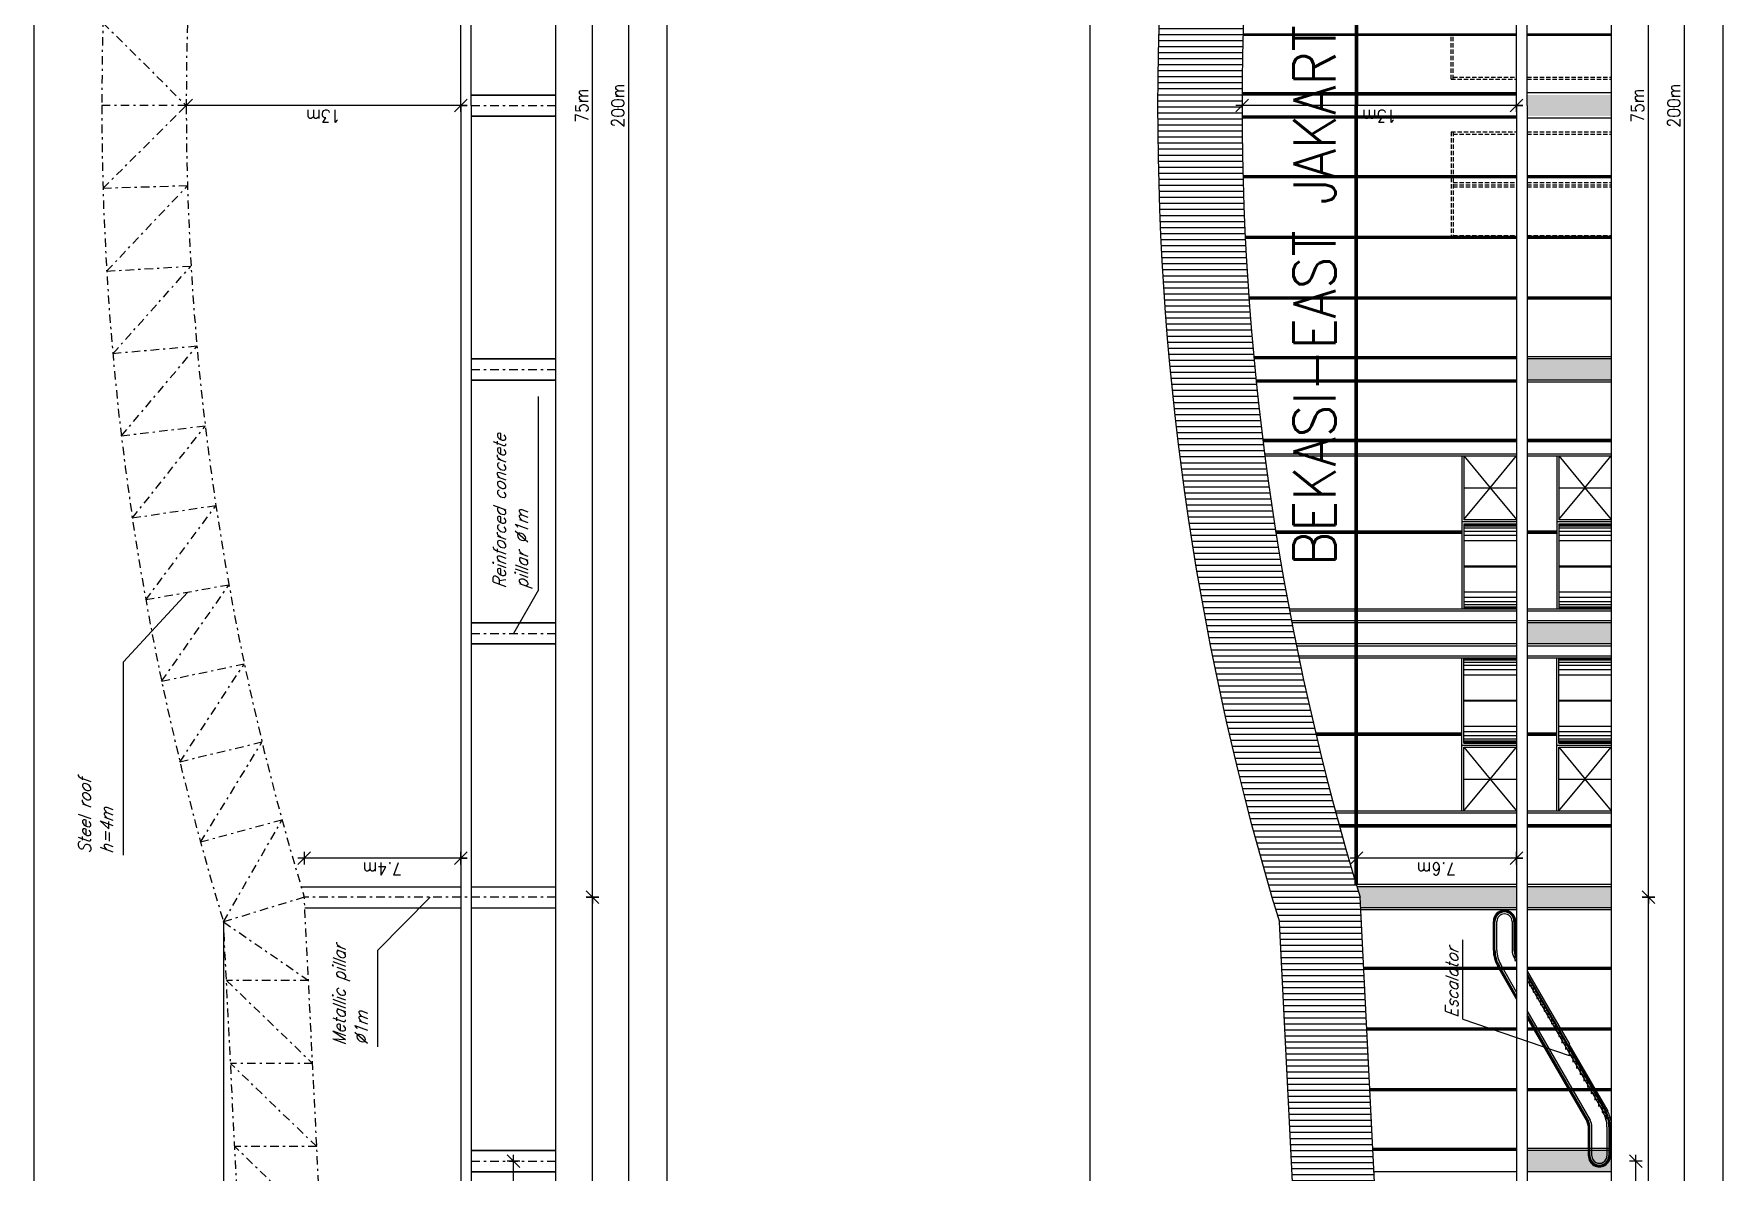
# Model space of a CAD drawing. Header units: millimetres. Extents: x -1 to 12300, y -1929 to 2470.
# Drawn here: x 8287.7 to 8367.7, y -1788.6 to -1734.7 of the extents above; entities that cross this region are included whole.
import ezdxf

# ---------------------------------------------------------------- set-up
doc = ezdxf.new("R2010")
doc.units = ezdxf.units.MM
doc.linetypes.add('DASHDOTBERNUZ', pattern=[0.8, 0.4, -0.2, 0, -0.2])
doc.linetypes.add('HIDDENBERNUZ', pattern=[0.3, 0.2, -0.1])
doc.layers.get('0').update_dxf_attribs({"color": 250})
for name, color, linetype in [('01C', 250, 'Continuous'), ('01cotes', 200, 'Continuous'), ('01E', 250, 'DASHDOTBERNUZ'), ('01TXT', 250, 'Continuous'), ('05C', 1, 'Continuous'), ('_alçat', 7, 'Continuous')]:
    doc.layers.add(name, color=color, linetype=linetype)
doc.layers.add('viewport', color=241, linetype='Continuous', plot=False)
doc.styles.add('_FERROS', font='romans.shx', dxfattribs={"width": 0.9})
doc.styles.add('_PEGATINES', font='romans.shx', dxfattribs={"width": 0.9, "oblique": 20})
doc.dimstyles.new('_100PS300', dxfattribs={"dimtxt": 0.6, "dimasz": 0.6, "dimexe": 0.18, "dimexo": 0.0625, "dimgap": 0.21, "dimtad": 1, "dimrnd": 0.05, "dimzin": 12, "dimdsep": 46, "dimtxsty": '_FERROS', "dimblk": 'OBLIQUE', "dimcen": 0.09, "dimdle": 0.3, "dimse1": 1, "dimse2": 1, "dimclrt": 7, "dimadec": 0, "dimazin": 0, "dimtfac": 1, "dimtix": 1, "dimtmove": 2, "dimatfit": 3, "dimldrblk": 'OBLIQUE', "dimfxl": 1, "dimtvp": 0.882353, "dimtolj": 1, "dimtzin": 0, "dimarcsym": 0})
pattern_1 = [(180, (6530.26305, -8974.47517), (-7e-17, -0.28575), [])]

# ---------------------------------------------------------------- blocks, each defined once
blk = doc.blocks.new('_Oblique')
for p, q in [((0, -0.5), (0, 0.5)), ((0, 0), (0.5, 0))]:
    blk.add_line(p, q)
at = {"layer": '01C', "color": 7, "linetype": 'ByBlock', "lineweight": -2}
blk.add_line((-0.5, -0.5), (0.5, 0.5), dxfattribs=at)
blk = doc.blocks.new('*D154')
at = {"layer": '01cotes', "color": 0, "lineweight": -2, "transparency": 16777216}
blk.add_line((8308.218, -1738.085), (8294.618, -1738.085), dxfattribs=at)
at = {"layer": 'DEFPOINTS', "color": 0, "transparency": 16777216}
for p in [(8294.918, -1738.085), (8294.918, -1738.085), (8307.918, -1738.085)]:
    blk.add_point(p, dxfattribs=at)
at = {"layer": '01cotes', "color": 0, "lineweight": -2, "transparency": 16777216, "xscale": 0.6, "yscale": 0.6, "zscale": 0.6, "rotation": 180}
blk.add_blockref('_Oblique', (8294.918, -1738.085), dxfattribs=at)
at = {"layer": '01cotes', "color": 0, "lineweight": -2, "transparency": 16777216, "xscale": 0.6, "yscale": 0.6, "zscale": 0.6}
blk.add_blockref('_Oblique', (8307.918, -1738.085), dxfattribs=at)
at = {"layer": '01cotes', "color": 7, "transparency": 16777216, "insert": (8301.418, -1738.595), "char_height": 0.6, "attachment_point": 5, "rotation": 180, "style": '_FERROS'}
blk.add_mtext('\\A1;13m', dxfattribs=at)
blk = doc.blocks.new('*D155')
at = {"layer": '01cotes', "color": 0, "lineweight": -2, "transparency": 16777216}
blk.add_line((8308.218, -1773.732), (8300.21, -1773.732), dxfattribs=at)
at = {"layer": 'DEFPOINTS', "color": 0, "transparency": 16777216}
for p in [(8300.51, -1773.732), (8300.51, -1773.732), (8307.918, -1773.732)]:
    blk.add_point(p, dxfattribs=at)
at = {"layer": '01cotes', "color": 0, "lineweight": -2, "transparency": 16777216, "xscale": 0.6, "yscale": 0.6, "zscale": 0.6, "rotation": 180}
blk.add_blockref('_Oblique', (8300.51, -1773.732), dxfattribs=at)
at = {"layer": '01cotes', "color": 0, "lineweight": -2, "transparency": 16777216, "xscale": 0.6, "yscale": 0.6, "zscale": 0.6}
blk.add_blockref('_Oblique', (8307.918, -1773.732), dxfattribs=at)
at = {"layer": '01cotes', "color": 7, "transparency": 16777216, "insert": (8304.214, -1774.242), "char_height": 0.6, "attachment_point": 5, "rotation": 180, "style": '_FERROS'}
blk.add_mtext('\\A1;7.4m', dxfattribs=at)
blk = doc.blocks.new('*D160')
at = {"layer": '01cotes', "color": 0, "lineweight": -2, "transparency": 16777216}
blk.add_line((8314.159, -1775.885), (8314.159, -1700.285), dxfattribs=at)
at = {"layer": 'DEFPOINTS', "color": 0, "transparency": 16777216}
for p in [(8314.159, -1700.585), (8314.159, -1700.585), (8314.159, -1775.585)]:
    blk.add_point(p, dxfattribs=at)
at = {"layer": '01cotes', "color": 0, "lineweight": -2, "transparency": 16777216, "xscale": 0.6, "yscale": 0.6, "zscale": 0.6}
for p, rotation in [((8314.159, -1700.585), 90), ((8314.159, -1775.585), 270)]:
    blk.add_blockref('_Oblique', p, dxfattribs=dict(at, rotation=rotation))
at = {"layer": '01cotes', "color": 7, "transparency": 16777216, "insert": (8313.649, -1738.085), "char_height": 0.6, "attachment_point": 5, "rotation": 90, "style": '_FERROS'}
blk.add_mtext('\\A1;75m', dxfattribs=at)
blk = doc.blocks.new('*D161')
at = {"layer": '01cotes', "color": 0, "lineweight": -2, "transparency": 16777216}
blk.add_line((8314.159, -1838.385), (8314.159, -1775.285), dxfattribs=at)
at = {"layer": 'DEFPOINTS', "color": 0, "transparency": 16777216}
for p in [(8314.159, -1775.585), (8314.159, -1775.585), (8314.159, -1838.085)]:
    blk.add_point(p, dxfattribs=at)
at = {"layer": '01cotes', "color": 0, "lineweight": -2, "transparency": 16777216, "xscale": 0.6, "yscale": 0.6, "zscale": 0.6}
for p, rotation in [((8314.159, -1775.585), 90), ((8314.159, -1838.085), 270)]:
    blk.add_blockref('_Oblique', p, dxfattribs=dict(at, rotation=rotation))
at = {"layer": '01cotes', "color": 7, "transparency": 16777216, "insert": (8313.649, -1806.835), "char_height": 0.6, "attachment_point": 5, "rotation": 90, "style": '_FERROS'}
blk.add_mtext('\\A1;62.5m', dxfattribs=at)
blk = doc.blocks.new('*D163')
at = {"layer": '01cotes', "color": 0, "lineweight": -2, "transparency": 16777216}
blk.add_line((8315.872, -1838.385), (8315.872, -1637.785), dxfattribs=at)
at = {"layer": 'DEFPOINTS', "color": 0, "transparency": 16777216}
for p in [(8315.872, -1638.085), (8315.872, -1638.085), (8315.872, -1838.085)]:
    blk.add_point(p, dxfattribs=at)
at = {"layer": '01cotes', "color": 0, "lineweight": -2, "transparency": 16777216, "xscale": 0.6, "yscale": 0.6, "zscale": 0.6}
for p, rotation in [((8315.872, -1638.085), 90), ((8315.872, -1838.085), 270)]:
    blk.add_blockref('_Oblique', p, dxfattribs=dict(at, rotation=rotation))
at = {"layer": '01cotes', "color": 7, "transparency": 16777216, "insert": (8315.362, -1738.085), "char_height": 0.6, "attachment_point": 5, "rotation": 90, "style": '_FERROS'}
blk.add_mtext('\\A1;200m', dxfattribs=at)
blk = doc.blocks.new('*D164')
at = {"layer": '01cotes', "color": 0, "lineweight": -2, "transparency": 16777216}
blk.add_arc((8296.684, -1776.752), 63.713, 270, 272.86241, dxfattribs=at)
at = {"layer": 'DEFPOINTS', "color": 0, "transparency": 16777216}
for p in [(8296.684, -1776.752), (8296.684, -1776.752), (8297.745, -1840.456), (8299.876, -1840.585), (8296.684, -1843.937)]:
    blk.add_point(p, dxfattribs=at)
at = {"layer": '01cotes', "color": 0, "lineweight": -2, "transparency": 16777216, "xscale": 0.6, "yscale": 0.6, "zscale": 0.6}
for p, rotation in [((8296.684, -1840.465), 179.9999999999996), ((8299.866, -1840.385), 2.862405226111477)]:
    blk.add_blockref('_Oblique', p, dxfattribs=dict(at, rotation=rotation))
at = {"layer": '01cotes', "color": 7, "transparency": 16777216, "insert": (8298.263, -1839.935), "char_height": 0.6, "attachment_point": 5, "rotation": 1.4312, "style": '_FERROS'}
blk.add_mtext('\\A1;5º', dxfattribs=at)
blk = doc.blocks.new('*D165')
at = {"layer": '01cotes', "color": 0, "lineweight": -2, "transparency": 16777216}
blk.add_line((8310.418, -1800.885), (8310.418, -1787.785), dxfattribs=at)
at = {"layer": 'DEFPOINTS', "color": 0, "transparency": 16777216}
for p in [(8310.418, -1788.085), (8310.418, -1788.085), (8310.418, -1800.585)]:
    blk.add_point(p, dxfattribs=at)
at = {"layer": '01cotes', "color": 0, "lineweight": -2, "transparency": 16777216, "xscale": 0.6, "yscale": 0.6, "zscale": 0.6}
for p, rotation in [((8310.418, -1788.085), 90), ((8310.418, -1800.585), 270)]:
    blk.add_blockref('_Oblique', p, dxfattribs=dict(at, rotation=rotation))
at = {"layer": '01cotes', "color": 7, "transparency": 16777216, "insert": (8309.908, -1794.335), "char_height": 0.6, "attachment_point": 5, "rotation": 90, "style": '_FERROS'}
blk.add_mtext('\\A1;12.5m', dxfattribs=at)
blk = doc.blocks.new('*D181')
at = {"layer": '01cotes', "color": 0, "lineweight": -2, "transparency": 16777216}
blk.add_line((8358.218, -1738.085), (8344.618, -1738.085), dxfattribs=at)
at = {"layer": 'DEFPOINTS', "color": 0, "transparency": 16777216}
for p in [(8344.918, -1738.085), (8344.918, -1738.085), (8357.918, -1738.085)]:
    blk.add_point(p, dxfattribs=at)
at = {"layer": '01cotes', "color": 0, "lineweight": -2, "transparency": 16777216, "xscale": 0.6, "yscale": 0.6, "zscale": 0.6, "rotation": 180}
blk.add_blockref('_Oblique', (8344.918, -1738.085), dxfattribs=at)
at = {"layer": '01cotes', "color": 0, "lineweight": -2, "transparency": 16777216, "xscale": 0.6, "yscale": 0.6, "zscale": 0.6}
blk.add_blockref('_Oblique', (8357.918, -1738.085), dxfattribs=at)
at = {"layer": '01cotes', "color": 7, "transparency": 16777216, "insert": (8351.418, -1738.595), "char_height": 0.6, "attachment_point": 5, "rotation": 180, "style": '_FERROS'}
blk.add_mtext('\\A1;13m', dxfattribs=at)
blk = doc.blocks.new('*D182')
at = {"layer": '01cotes', "color": 0, "lineweight": -2, "transparency": 16777216}
blk.add_line((8358.218, -1773.732), (8350.029, -1773.732), dxfattribs=at)
at = {"layer": 'DEFPOINTS', "color": 0, "transparency": 16777216}
for p in [(8350.329, -1773.732), (8350.329, -1773.732), (8357.918, -1773.732)]:
    blk.add_point(p, dxfattribs=at)
at = {"layer": '01cotes', "color": 0, "lineweight": -2, "transparency": 16777216, "xscale": 0.6, "yscale": 0.6, "zscale": 0.6, "rotation": 180}
blk.add_blockref('_Oblique', (8350.329, -1773.732), dxfattribs=at)
at = {"layer": '01cotes', "color": 0, "lineweight": -2, "transparency": 16777216, "xscale": 0.6, "yscale": 0.6, "zscale": 0.6}
blk.add_blockref('_Oblique', (8357.918, -1773.732), dxfattribs=at)
at = {"layer": '01cotes', "color": 7, "transparency": 16777216, "insert": (8354.123, -1774.242), "char_height": 0.6, "attachment_point": 5, "rotation": 180, "style": '_FERROS'}
blk.add_mtext('\\A1;7.6m', dxfattribs=at)
blk = doc.blocks.new('*D183')
at = {"layer": '01cotes', "color": 0, "lineweight": -2, "transparency": 16777216}
blk.add_line((8364.159, -1775.885), (8364.159, -1700.285), dxfattribs=at)
at = {"layer": 'DEFPOINTS', "color": 0, "transparency": 16777216}
for p in [(8364.159, -1700.585), (8364.159, -1700.585), (8364.159, -1775.585)]:
    blk.add_point(p, dxfattribs=at)
at = {"layer": '01cotes', "color": 0, "lineweight": -2, "transparency": 16777216, "xscale": 0.6, "yscale": 0.6, "zscale": 0.6}
for p, rotation in [((8364.159, -1700.585), 90), ((8364.159, -1775.585), 270)]:
    blk.add_blockref('_Oblique', p, dxfattribs=dict(at, rotation=rotation))
at = {"layer": '01cotes', "color": 7, "transparency": 16777216, "insert": (8363.649, -1738.085), "char_height": 0.6, "attachment_point": 5, "rotation": 90, "style": '_FERROS'}
blk.add_mtext('\\A1;75m', dxfattribs=at)
blk = doc.blocks.new('*D184')
at = {"layer": '01cotes', "color": 0, "lineweight": -2, "transparency": 16777216}
blk.add_line((8364.159, -1838.385), (8364.159, -1775.285), dxfattribs=at)
at = {"layer": 'DEFPOINTS', "color": 0, "transparency": 16777216}
for p in [(8364.159, -1775.585), (8364.159, -1775.585), (8364.159, -1838.085)]:
    blk.add_point(p, dxfattribs=at)
at = {"layer": '01cotes', "color": 0, "lineweight": -2, "transparency": 16777216, "xscale": 0.6, "yscale": 0.6, "zscale": 0.6}
for p, rotation in [((8364.159, -1775.585), 90), ((8364.159, -1838.085), 270)]:
    blk.add_blockref('_Oblique', p, dxfattribs=dict(at, rotation=rotation))
at = {"layer": '01cotes', "color": 7, "transparency": 16777216, "insert": (8363.649, -1806.835), "char_height": 0.6, "attachment_point": 5, "rotation": 90, "style": '_FERROS'}
blk.add_mtext('\\A1;62.5m', dxfattribs=at)
blk = doc.blocks.new('*D186')
at = {"layer": '01cotes', "color": 0, "lineweight": -2, "transparency": 16777216}
blk.add_line((8365.872, -1838.385), (8365.872, -1637.785), dxfattribs=at)
at = {"layer": 'DEFPOINTS', "color": 0, "transparency": 16777216}
for p in [(8365.872, -1638.085), (8365.872, -1638.085), (8365.872, -1838.085)]:
    blk.add_point(p, dxfattribs=at)
at = {"layer": '01cotes', "color": 0, "lineweight": -2, "transparency": 16777216, "xscale": 0.6, "yscale": 0.6, "zscale": 0.6}
for p, rotation in [((8365.872, -1638.085), 90), ((8365.872, -1838.085), 270)]:
    blk.add_blockref('_Oblique', p, dxfattribs=dict(at, rotation=rotation))
at = {"layer": '01cotes', "color": 7, "transparency": 16777216, "insert": (8365.362, -1738.085), "char_height": 0.6, "attachment_point": 5, "rotation": 90, "style": '_FERROS'}
blk.add_mtext('\\A1;200m', dxfattribs=at)
blk = doc.blocks.new('*D187')
at = {"layer": '01cotes', "color": 0, "lineweight": -2, "transparency": 16777216}
blk.add_line((8363.565, -1800.885), (8363.565, -1787.785), dxfattribs=at)
at = {"layer": 'DEFPOINTS', "color": 0, "transparency": 16777216}
for p in [(8363.565, -1788.085), (8363.565, -1788.085), (8363.565, -1800.585)]:
    blk.add_point(p, dxfattribs=at)
at = {"layer": '01cotes', "color": 0, "lineweight": -2, "transparency": 16777216, "xscale": 0.6, "yscale": 0.6, "zscale": 0.6}
for p, rotation in [((8363.565, -1788.085), 90), ((8363.565, -1800.585), 270)]:
    blk.add_blockref('_Oblique', p, dxfattribs=dict(at, rotation=rotation))
at = {"layer": '01cotes', "color": 7, "transparency": 16777216, "insert": (8363.055, -1794.335), "char_height": 0.6, "attachment_point": 5, "rotation": 90, "style": '_FERROS'}
blk.add_mtext('\\A1;12.5m', dxfattribs=at)

msp = doc.modelspace()

# ---------------------------------------------------------------- hatches: boundary and pattern name
at = {"layer": '_alçat'}
h = msp.add_hatch(dxfattribs=at)
h.set_pattern_fill('ANSI31', color=256, scale=0.09, angle=135)
h.set_pattern_definition(pattern_1)
h.paths.add_polyline_path([(8344.918, -1738.085), (8340.918, -1738.085, -0.074155), (8346.684, -1699.418), (8349.876, -1635.585), (8353.66, -1637.585), (8350.51, -1700.585, 0.074155)])
h = msp.add_hatch(color=256, dxfattribs=at)
h.dxf.hatch_style = 1
h.paths.add_polyline_path([(8362.418, -1738.085), (8358.418, -1738.085), (8358.418, -1737.585), (8362.418, -1737.585)])
h = msp.add_hatch(dxfattribs=at)
h.set_pattern_fill('ANSI31', color=256, scale=0.09, angle=135)
h.set_pattern_definition(pattern_1)
h.paths.add_polyline_path([(8353.66, -1838.585), (8350.51, -1775.585, -0.074155), (8344.918, -1738.085), (8340.918, -1738.085, 0.074155), (8346.684, -1776.752), (8349.876, -1840.585)])
h = msp.add_hatch(color=256, dxfattribs=at)
h.dxf.hatch_style = 1
h.paths.add_polyline_path([(8362.418, -1738.085), (8358.418, -1738.085), (8358.418, -1738.585), (8362.418, -1738.585)])
h = msp.add_hatch(color=256, dxfattribs=at)
h.dxf.hatch_style = 1
h.paths.add_polyline_path([(8358.418, -1750.085), (8358.418, -1751.085), (8362.418, -1751.085), (8362.418, -1750.085)])
h = msp.add_hatch(color=256, dxfattribs=at)
h.dxf.hatch_style = 1
h.paths.add_polyline_path([(8358.418, -1762.585), (8358.418, -1763.585), (8362.418, -1763.585), (8362.418, -1762.585)])
h = msp.add_hatch(color=256, dxfattribs=at)
h.dxf.hatch_style = 1
h.paths.add_polyline_path([(8357.918, -1776.085), (8357.918, -1775.085), (8350.359, -1775.085, 0.001016), (8350.51, -1775.585), (8350.535, -1776.085)])
h = msp.add_hatch(color=256, dxfattribs=at)
h.dxf.hatch_style = 1
h.paths.add_polyline_path([(8358.418, -1775.085), (8358.418, -1776.085), (8362.418, -1776.085), (8362.418, -1775.085)])
h = msp.add_hatch(color=256, dxfattribs=at)
h.dxf.hatch_style = 1
h.paths.add_polyline_path([(8358.418, -1787.585), (8358.418, -1788.585), (8362.418, -1788.585), (8362.418, -1787.585)])

# ---------------------------------------------------------------- linework, layer by layer
at = {"layer": '01C'}
for p, q in [((8308.418, -1737.585), (8312.418, -1737.585)), ((8308.418, -1738.585), (8312.418, -1738.585)), ((8308.418, -1750.085), (8312.418, -1750.085)), ((8308.418, -1751.085), (8312.418, -1751.085)), ((8308.418, -1762.585), (8312.418, -1762.585)), ((8308.418, -1763.585), (8312.418, -1763.585)), ((8300.359, -1775.085), (8307.918, -1775.085)), ((8308.418, -1775.085), (8312.418, -1775.085)), ((8300.535, -1776.085), (8307.918, -1776.085)), ((8308.418, -1776.085), (8312.418, -1776.085)), ((8308.418, -1787.585), (8312.418, -1787.585)), ((8308.418, -1788.585), (8312.418, -1788.585))]:
    msp.add_line(p, q, dxfattribs=at)
at = {"layer": '01cotes'}
msp.add_line((8296.684, -1776.752), (8296.684, -1843.937), dxfattribs=at)
at = {"layer": '01E'}
for p, q in [((8290.976, -1734.162), (8294.918, -1738.085)), ((8294.918, -1738.085), (8290.918, -1738.085)), ((8290.976, -1742.008), (8294.918, -1738.085)), ((8308.418, -1738.085), (8312.418, -1738.085)), ((8294.974, -1741.89), (8290.976, -1742.008)), ((8291.15, -1745.928), (8294.974, -1741.89)), ((8291.15, -1745.928), (8295.143, -1745.691)), ((8291.44, -1749.841), (8295.143, -1745.691)), ((8295.424, -1749.486), (8291.44, -1749.841)), ((8291.846, -1753.743), (8295.424, -1749.486)), ((8308.418, -1750.585), (8312.418, -1750.585)), ((8295.818, -1753.271), (8291.846, -1753.743)), ((8292.367, -1757.632), (8295.818, -1753.271)), ((8296.323, -1757.042), (8292.367, -1757.632)), ((8293.003, -1761.504), (8296.323, -1757.042)), ((8296.94, -1760.797), (8293.003, -1761.504)), ((8293.754, -1765.355), (8296.94, -1760.797)), ((8308.418, -1763.085), (8312.418, -1763.085)), ((8293.754, -1765.355), (8297.668, -1764.532)), ((8294.618, -1769.183), (8297.668, -1764.532)), ((8298.506, -1768.244), (8294.618, -1769.183)), ((8295.595, -1772.983), (8298.506, -1768.244)), ((8299.454, -1771.929), (8295.595, -1772.983)), ((8296.684, -1776.752), (8299.454, -1771.929)), ((8300.51, -1775.585), (8296.684, -1776.752)), ((8303.66, -1838.585), (8300.51, -1775.585)), ((8312.418, -1775.585), (8300.51, -1775.585)), ((8299.876, -1840.585), (8296.684, -1776.752)), ((8296.684, -1776.752), (8300.707, -1779.522)), ((8300.707, -1779.522), (8296.823, -1779.522)), ((8296.823, -1779.522), (8300.904, -1783.46)), ((8300.904, -1783.46), (8297.019, -1783.46)), ((8301.101, -1787.397), (8297.019, -1783.46)), ((8301.101, -1787.397), (8297.216, -1787.397)), ((8301.298, -1791.335), (8297.216, -1787.397)), ((8308.418, -1788.085), (8312.418, -1788.085))]:
    msp.add_line(p, q, dxfattribs=at)
for radius, start, end in [(132.525, 163.03593, 180), (128.525, 163.03593, 180), (132.525, 180, 196.96407), (128.525, 180, 196.96407)]:
    msp.add_arc((8423.443, -1738.085), radius, start, end, dxfattribs=at)
at = {"layer": '01TXT'}
for p, q in [((8311.594, -1761.026), (8311.594, -1751.866)), ((8291.946, -1764.438), (8294.972, -1761.151)), ((8311.594, -1761.026), (8310.418, -1763.085)), ((8291.946, -1773.598), (8291.946, -1764.438)), ((8304, -1778.089), (8306.464, -1775.585)), ((8355.365, -1781.358), (8355.365, -1777.6)), ((8304, -1782.669), (8304, -1778.089)), ((8355.365, -1781.358), (8360.412, -1783.075))]:
    msp.add_line(p, q, dxfattribs=at)
at = {"layer": '05C'}
for p, q in [((8312.418, -1850.864), (8312.418, -1625.306)), ((8362.418, -1850.864), (8362.418, -1625.306)), ((8307.918, -1738.085), (8307.918, -1637.585)), ((8308.418, -1738.085), (8308.418, -1637.585)), ((8307.918, -1738.085), (8307.918, -1838.585)), ((8308.418, -1738.085), (8308.418, -1838.585))]:
    msp.add_line(p, q, dxfattribs=at)
at = {"layer": '_alçat'}
for p, q in [((8357.918, -1738.085), (8357.918, -1637.585)), ((8358.418, -1738.085), (8358.418, -1637.585)), ((8350.279, -1701.185), (8350.279, -1738.085)), ((8350.329, -1701.185), (8350.329, -1738.085)), ((8350.379, -1701.185), (8350.379, -1738.085)), ((8357.918, -1734.76), (8344.961, -1734.76)), ((8357.918, -1734.71), (8344.962, -1734.71)), ((8362.418, -1734.71), (8358.418, -1734.71)), ((8362.418, -1734.76), (8358.418, -1734.76)), ((8312.418, -1737.585), (8308.418, -1737.585)), ((8357.918, -1737.485), (8344.919, -1737.485)), ((8357.918, -1737.535), (8344.919, -1737.535)), ((8357.918, -1737.585), (8344.919, -1737.585)), ((8362.418, -1737.485), (8358.418, -1737.485)), ((8350.279, -1774.985), (8350.279, -1738.085)), ((8350.329, -1774.985), (8350.329, -1738.085)), ((8350.379, -1774.985), (8350.379, -1738.085)), ((8357.918, -1738.085), (8357.918, -1838.585)), ((8358.418, -1738.085), (8358.418, -1838.585)), ((8312.418, -1738.585), (8308.418, -1738.585)), ((8357.918, -1738.585), (8344.919, -1738.585)), ((8357.918, -1738.635), (8344.919, -1738.635)), ((8357.918, -1738.685), (8344.919, -1738.685)), ((8362.418, -1738.685), (8358.418, -1738.685)), ((8357.918, -1741.41), (8344.961, -1741.41)), ((8357.918, -1741.46), (8344.962, -1741.46)), ((8357.918, -1741.51), (8344.963, -1741.51)), ((8362.418, -1741.41), (8358.418, -1741.41)), ((8362.418, -1741.46), (8358.418, -1741.46)), ((8362.418, -1741.51), (8358.418, -1741.51)), ((8357.918, -1744.285), (8345.067, -1744.285)), ((8357.918, -1744.335), (8345.07, -1744.335)), ((8357.918, -1744.385), (8345.072, -1744.385)), ((8362.418, -1744.285), (8358.418, -1744.285)), ((8358.418, -1744.335), (8362.418, -1744.335)), ((8362.418, -1744.385), (8358.418, -1744.385)), ((8357.918, -1747.16), (8345.238, -1747.16)), ((8362.418, -1747.16), (8358.418, -1747.16)), ((8357.918, -1747.21), (8345.242, -1747.21)), ((8357.918, -1747.26), (8345.246, -1747.26)), ((8362.418, -1747.21), (8358.418, -1747.21)), ((8362.418, -1747.26), (8358.418, -1747.26)), ((8312.418, -1750.085), (8308.418, -1750.085)), ((8357.918, -1749.985), (8345.47, -1749.985)), ((8357.918, -1750.035), (8345.474, -1750.035)), ((8357.918, -1750.085), (8345.479, -1750.085)), ((8362.418, -1749.985), (8358.418, -1749.985)), ((8362.418, -1749.985), (8358.418, -1749.985)), ((8362.418, -1750.085), (8358.418, -1750.085)), ((8312.418, -1751.085), (8308.418, -1751.085)), ((8357.918, -1751.085), (8345.577, -1751.085)), ((8357.918, -1751.135), (8345.582, -1751.135)), ((8357.918, -1751.185), (8345.587, -1751.185)), ((8362.418, -1751.085), (8358.418, -1751.085)), ((8362.418, -1751.185), (8358.418, -1751.185)), ((8357.918, -1753.91), (8345.896, -1753.91)), ((8357.918, -1753.96), (8345.902, -1753.96)), ((8357.918, -1754.01), (8345.908, -1754.01)), ((8362.418, -1753.91), (8358.418, -1753.91)), ((8362.418, -1753.96), (8358.418, -1753.96)), ((8362.418, -1754.01), (8358.418, -1754.01)), ((8345.98, -1754.579), (8357.918, -1754.579)), ((8345.993, -1754.679), (8357.918, -1754.679)), ((8355.318, -1754.679), (8355.318, -1761.924)), ((8355.418, -1754.679), (8355.418, -1757.691)), ((8355.418, -1754.679), (8356.668, -1756.185)), ((8356.668, -1756.185), (8357.918, -1754.679)), ((8358.418, -1754.579), (8362.418, -1754.579)), ((8358.418, -1754.679), (8362.418, -1754.679)), ((8359.818, -1754.679), (8359.818, -1761.924)), ((8359.918, -1754.679), (8359.918, -1757.691)), ((8359.918, -1754.679), (8361.168, -1756.185)), ((8361.143, -1756.185), (8362.393, -1754.679)), ((8355.418, -1756.185), (8357.918, -1756.185)), ((8355.418, -1757.691), (8356.668, -1756.185)), ((8356.668, -1756.185), (8357.918, -1757.691)), ((8359.918, -1756.185), (8362.418, -1756.185)), ((8359.918, -1757.691), (8361.168, -1756.185)), ((8361.143, -1756.185), (8362.393, -1757.691)), ((8355.318, -1758.251), (8346.51, -1758.251)), ((8355.318, -1758.301), (8346.518, -1758.301)), ((8355.318, -1758.351), (8346.526, -1758.351)), ((8355.318, -1757.791), (8357.918, -1757.791)), ((8355.418, -1757.691), (8357.918, -1757.691)), ((8355.418, -1757.891), (8355.418, -1761.924)), ((8355.418, -1757.891), (8357.918, -1757.891)), ((8355.418, -1757.941), (8357.918, -1757.941)), ((8355.418, -1757.991), (8357.918, -1757.991)), ((8355.418, -1758.091), (8357.918, -1758.091)), ((8355.418, -1758.241), (8357.918, -1758.241)), ((8359.818, -1758.251), (8358.418, -1758.251)), ((8359.818, -1758.301), (8358.418, -1758.301)), ((8359.818, -1758.351), (8358.418, -1758.351)), ((8359.818, -1757.791), (8362.418, -1757.791)), ((8359.918, -1757.691), (8362.418, -1757.691)), ((8359.918, -1757.891), (8359.918, -1761.924)), ((8359.918, -1757.891), (8362.418, -1757.891)), ((8359.918, -1757.941), (8362.418, -1757.941)), ((8359.918, -1757.991), (8362.418, -1757.991)), ((8359.918, -1758.091), (8362.418, -1758.091)), ((8359.918, -1758.241), (8362.418, -1758.241)), ((8355.418, -1758.441), (8357.918, -1758.441)), ((8355.418, -1758.691), (8357.918, -1758.691)), ((8359.918, -1758.441), (8362.418, -1758.441)), ((8359.918, -1758.691), (8362.418, -1758.691)), ((8355.418, -1759.887), (8357.918, -1759.887)), ((8355.418, -1759.927), (8357.918, -1759.927)), ((8359.918, -1759.887), (8362.418, -1759.887)), ((8359.918, -1759.927), (8362.418, -1759.927)), ((8355.418, -1761.124), (8357.918, -1761.124)), ((8355.418, -1761.374), (8357.918, -1761.374)), ((8355.418, -1761.574), (8357.918, -1761.574)), ((8359.918, -1761.124), (8362.418, -1761.124)), ((8359.918, -1761.374), (8362.418, -1761.374)), ((8359.918, -1761.574), (8362.418, -1761.574)), ((8347.148, -1761.924), (8357.918, -1761.924)), ((8347.167, -1762.024), (8357.918, -1762.024)), ((8355.418, -1761.724), (8357.918, -1761.724)), ((8355.418, -1761.824), (8357.918, -1761.824)), ((8355.418, -1761.874), (8357.918, -1761.874)), ((8355.418, -1761.924), (8357.918, -1761.924)), ((8358.418, -1761.924), (8362.418, -1761.924)), ((8358.418, -1762.024), (8362.418, -1762.024)), ((8359.918, -1761.724), (8362.418, -1761.724)), ((8359.918, -1761.824), (8362.418, -1761.824)), ((8359.918, -1761.874), (8362.418, -1761.874)), ((8359.918, -1761.924), (8362.418, -1761.924)), ((8312.418, -1762.585), (8308.418, -1762.585)), ((8357.918, -1762.485), (8347.255, -1762.485)), ((8357.918, -1762.585), (8347.274, -1762.585)), ((8362.418, -1762.485), (8358.418, -1762.485)), ((8362.418, -1762.585), (8358.418, -1762.585)), ((8312.418, -1763.585), (8308.418, -1763.585)), ((8357.918, -1763.585), (8347.473, -1763.585)), ((8357.918, -1763.685), (8347.493, -1763.685)), ((8362.418, -1763.585), (8358.418, -1763.585)), ((8362.418, -1763.685), (8358.418, -1763.685)), ((8347.588, -1764.146), (8357.918, -1764.146)), ((8347.608, -1764.246), (8357.918, -1764.246)), ((8355.318, -1771.491), (8355.318, -1764.246)), ((8355.418, -1768.279), (8355.418, -1764.246)), ((8355.418, -1764.246), (8357.918, -1764.246)), ((8355.418, -1764.296), (8357.918, -1764.296)), ((8355.418, -1764.346), (8357.918, -1764.346)), ((8355.418, -1764.446), (8357.918, -1764.446)), ((8355.418, -1764.596), (8357.918, -1764.596)), ((8355.418, -1764.796), (8357.918, -1764.796)), ((8358.418, -1764.146), (8362.418, -1764.146)), ((8358.418, -1764.246), (8362.418, -1764.246)), ((8359.818, -1771.491), (8359.818, -1764.246)), ((8359.918, -1768.279), (8359.918, -1764.246)), ((8359.918, -1764.246), (8362.418, -1764.246)), ((8359.918, -1764.296), (8362.418, -1764.296)), ((8359.918, -1764.346), (8362.418, -1764.346)), ((8359.918, -1764.446), (8362.418, -1764.446)), ((8359.918, -1764.596), (8362.418, -1764.596)), ((8359.918, -1764.796), (8362.418, -1764.796)), ((8355.418, -1765.046), (8357.918, -1765.046)), ((8359.918, -1765.046), (8362.418, -1765.046)), ((8355.418, -1766.243), (8357.918, -1766.243)), ((8355.418, -1766.283), (8357.918, -1766.283)), ((8359.918, -1766.243), (8362.418, -1766.243)), ((8359.918, -1766.283), (8362.418, -1766.283)), ((8355.318, -1767.818), (8348.404, -1767.818)), ((8355.318, -1767.868), (8348.416, -1767.868)), ((8355.318, -1767.918), (8348.428, -1767.918)), ((8355.418, -1767.479), (8357.918, -1767.479)), ((8355.418, -1767.729), (8357.918, -1767.729)), ((8355.418, -1767.929), (8357.918, -1767.929)), ((8359.818, -1767.818), (8358.418, -1767.818)), ((8359.818, -1767.868), (8358.418, -1767.868)), ((8359.818, -1767.918), (8358.418, -1767.918)), ((8359.918, -1767.479), (8362.418, -1767.479)), ((8359.918, -1767.729), (8362.418, -1767.729)), ((8359.918, -1767.929), (8362.418, -1767.929)), ((8355.318, -1768.379), (8357.918, -1768.379)), ((8355.418, -1768.079), (8357.918, -1768.079)), ((8355.418, -1768.179), (8357.918, -1768.179)), ((8355.418, -1768.229), (8357.918, -1768.229)), ((8355.418, -1768.279), (8357.918, -1768.279)), ((8355.418, -1771.491), (8355.418, -1768.479)), ((8355.418, -1768.479), (8357.918, -1768.479)), ((8355.418, -1768.479), (8356.668, -1769.985)), ((8356.668, -1769.985), (8357.918, -1768.479)), ((8359.818, -1768.379), (8362.418, -1768.379)), ((8359.918, -1768.079), (8362.418, -1768.079)), ((8359.918, -1768.179), (8362.418, -1768.179)), ((8359.918, -1768.229), (8362.418, -1768.229)), ((8359.918, -1768.279), (8362.418, -1768.279)), ((8359.918, -1771.491), (8359.918, -1768.479)), ((8359.918, -1768.479), (8362.418, -1768.479)), ((8359.918, -1768.479), (8361.168, -1769.985)), ((8361.143, -1769.985), (8362.393, -1768.479)), ((8355.418, -1769.985), (8357.918, -1769.985)), ((8355.418, -1771.491), (8356.668, -1769.985)), ((8356.668, -1769.985), (8357.918, -1771.491)), ((8359.918, -1769.985), (8362.418, -1769.985)), ((8359.918, -1771.491), (8361.168, -1769.985)), ((8361.143, -1769.985), (8362.393, -1771.491)), ((8349.335, -1771.491), (8357.918, -1771.491)), ((8349.362, -1771.591), (8357.918, -1771.591)), ((8358.418, -1771.491), (8362.418, -1771.491)), ((8358.418, -1771.591), (8362.418, -1771.591)), ((8357.918, -1772.16), (8349.517, -1772.16)), ((8357.918, -1772.21), (8349.531, -1772.21)), ((8357.918, -1772.26), (8349.545, -1772.26)), ((8362.418, -1772.16), (8358.418, -1772.16)), ((8362.418, -1772.21), (8358.418, -1772.21)), ((8362.418, -1772.26), (8358.418, -1772.26)), ((8357.918, -1774.985), (8350.329, -1774.985)), ((8357.918, -1775.085), (8350.359, -1775.085)), ((8362.418, -1774.985), (8358.418, -1774.985)), ((8362.418, -1775.085), (8358.418, -1775.085)), ((8353.66, -1838.585), (8350.51, -1775.585)), ((8349.876, -1840.585), (8346.684, -1776.752)), ((8357.918, -1776.085), (8350.535, -1776.085)), ((8357.918, -1776.185), (8350.54, -1776.185)), ((8357.918, -1776.085), (8353.035, -1776.085)), ((8356.818, -1778.099), (8356.818, -1776.733)), ((8356.843, -1778.099), (8356.843, -1776.733)), ((8356.893, -1778.099), (8356.893, -1776.733)), ((8356.985, -1778.099), (8356.985, -1776.733)), ((8357.7, -1776.733), (8357.7, -1778.099)), ((8357.793, -1776.733), (8357.793, -1778.099)), ((8357.843, -1776.733), (8357.843, -1778.099)), ((8362.418, -1776.085), (8358.418, -1776.085)), ((8362.418, -1776.185), (8358.418, -1776.185)), ((8357.918, -1777.233), (8357.918, -1778.099)), ((8357.866, -1778.374), (8357.918, -1778.463)), ((8357.91, -1778.349), (8357.918, -1778.363)), ((8357.918, -1778.91), (8350.676, -1778.91)), ((8357.918, -1778.96), (8350.679, -1778.96)), ((8357.918, -1779.01), (8350.681, -1779.01)), ((8357.918, -1780.413), (8357.022, -1778.862)), ((8357.918, -1780.363), (8357.044, -1778.849)), ((8357.918, -1780.263), (8357.087, -1778.824)), ((8357.918, -1780.078), (8357.167, -1778.778)), ((8357.786, -1778.421), (8357.918, -1778.649)), ((8362.418, -1778.91), (8358.418, -1778.91)), ((8362.418, -1778.96), (8358.418, -1778.96)), ((8362.418, -1779.01), (8358.418, -1779.01)), ((8358.418, -1779.079), (8359.418, -1780.811)), ((8358.418, -1779.229), (8362.189, -1785.761)), ((8358.418, -1779.329), (8362.145, -1785.785)), ((8358.418, -1779.515), (8362.064, -1785.83)), ((8361.419, -1786.143), (8358.418, -1780.944)), ((8361.339, -1786.189), (8358.418, -1781.129)), ((8361.296, -1786.214), (8358.418, -1781.229)), ((8361.275, -1786.226), (8358.418, -1781.279)), ((8359.418, -1780.811), (8360.418, -1782.543)), ((8357.918, -1781.785), (8350.82, -1781.785)), ((8357.918, -1781.835), (8350.823, -1781.835)), ((8357.918, -1781.885), (8350.825, -1781.885)), ((8362.418, -1781.785), (8358.418, -1781.785)), ((8362.418, -1781.835), (8358.418, -1781.835)), ((8362.418, -1781.885), (8358.418, -1781.885)), ((8360.393, -1782.543), (8361.393, -1784.275)), ((8357.918, -1784.66), (8350.964, -1784.66)), ((8357.918, -1784.71), (8350.966, -1784.71)), ((8357.918, -1784.76), (8350.969, -1784.76)), ((8362.418, -1784.66), (8358.418, -1784.66)), ((8362.418, -1784.71), (8358.418, -1784.71)), ((8362.418, -1784.76), (8358.418, -1784.76)), ((8361.393, -1784.275), (8362.23, -1785.724)), ((8362.393, -1787.83), (8362.393, -1786.209)), ((8361.314, -1787.83), (8361.314, -1786.464)), ((8361.339, -1787.83), (8361.339, -1786.464)), ((8361.389, -1787.83), (8361.389, -1786.464)), ((8361.481, -1787.83), (8361.481, -1786.464)), ((8362.196, -1786.464), (8362.196, -1787.83)), ((8362.289, -1786.464), (8362.289, -1787.83)), ((8362.339, -1786.464), (8362.339, -1787.83)), ((8312.418, -1787.585), (8308.418, -1787.585)), ((8357.918, -1787.485), (8351.105, -1787.485)), ((8357.918, -1787.535), (8351.108, -1787.535)), ((8357.918, -1787.585), (8351.11, -1787.585)), ((8362.418, -1787.485), (8358.418, -1787.485)), ((8362.418, -1787.585), (8358.418, -1787.585)), ((8362.393, -1787.83), (8362.289, -1787.83)), ((8312.418, -1788.585), (8308.418, -1788.585)), ((8357.918, -1788.585), (8351.16, -1788.585)), ((8362.418, -1788.585), (8358.418, -1788.585))]:
    msp.add_line(p, q, dxfattribs=at)
at = {"layer": '_alçat', "linetype": 'HIDDENBERNUZ'}
for p, q in [((8354.818, -1736.835), (8354.818, -1734.76)), ((8354.918, -1736.835), (8354.918, -1734.76)), ((8354.918, -1736.735), (8357.918, -1736.735)), ((8358.418, -1736.735), (8362.418, -1736.735)), ((8354.818, -1736.835), (8357.918, -1736.835)), ((8358.418, -1736.835), (8362.418, -1736.835)), ((8354.818, -1739.335), (8354.818, -1741.41)), ((8354.818, -1739.335), (8357.918, -1739.335)), ((8354.918, -1739.335), (8354.918, -1741.41)), ((8354.918, -1739.435), (8357.918, -1739.435)), ((8358.418, -1739.335), (8362.418, -1739.335)), ((8358.418, -1739.435), (8362.418, -1739.435)), ((8354.818, -1741.51), (8354.818, -1744.285)), ((8354.918, -1741.51), (8354.918, -1744.285)), ((8354.918, -1741.735), (8357.918, -1741.735)), ((8354.918, -1741.835), (8357.918, -1741.835)), ((8354.918, -1741.935), (8357.918, -1741.935)), ((8358.418, -1741.735), (8362.418, -1741.735)), ((8358.418, -1741.835), (8362.418, -1741.835)), ((8358.418, -1741.935), (8362.418, -1741.935)), ((8354.918, -1744.235), (8357.918, -1744.235)), ((8354.918, -1744.335), (8357.918, -1744.335)), ((8358.418, -1744.235), (8362.418, -1744.235)), ((8358.418, -1744.335), (8362.418, -1744.335))]:
    msp.add_line(p, q, dxfattribs=at)
at = {"layer": '_alçat'}
msp.add_lwpolyline([(8357.918, -1777.233), (8357.918, -1776.733), (8357.793, -1776.733)], dxfattribs=at)
for points in [[(8357.838, -1778.099), (8357.838, -1778.575, 0.072283), (8357.918, -1778.566, 0.072283)], [(8358.418, -1779.471, 0.112246), (8358.531, -1779.422)], [(8358.531, -1779.422), (8358.531, -1779.775, 0.167416), (8358.704, -1779.722)], [(8358.704, -1779.722), (8358.704, -1780.075, 0.167416), (8358.877, -1780.022)], [(8358.877, -1780.022), (8358.877, -1780.375, 0.167416), (8359.051, -1780.322)], [(8359.051, -1780.322), (8359.051, -1780.675, 0.167416), (8359.224, -1780.622)], [(8359.224, -1780.622), (8359.224, -1780.975, 0.167416), (8359.397, -1780.922)], [(8359.397, -1780.922), (8359.397, -1781.275, 0.167416), (8359.57, -1781.222)], [(8359.57, -1781.222), (8359.57, -1781.575, 0.167416), (8359.743, -1781.522)], [(8359.743, -1781.522), (8359.743, -1781.875, 0.167416), (8359.917, -1781.822)], [(8359.917, -1781.822), (8359.917, -1782.175, 0.167416), (8360.09, -1782.122)], [(8360.065, -1782.122), (8360.065, -1782.475, 0.167416), (8360.238, -1782.422)], [(8360.238, -1782.422), (8360.238, -1782.775, 0.167416), (8360.412, -1782.722)], [(8360.412, -1782.722), (8360.412, -1783.075, 0.167416), (8360.585, -1783.022)], [(8360.585, -1783.022), (8360.585, -1783.375, 0.167416), (8360.758, -1783.322)], [(8360.758, -1783.322), (8360.758, -1783.675, 0.167416), (8360.931, -1783.622)], [(8360.931, -1783.622), (8360.931, -1783.975, 0.167416), (8361.104, -1783.922)], [(8361.104, -1783.922), (8361.104, -1784.275, 0.167416), (8361.278, -1784.222)], [(8361.278, -1784.222), (8361.278, -1784.575, 0.167416), (8361.451, -1784.522)], [(8361.451, -1784.522), (8361.451, -1784.875, 0.167416), (8361.624, -1784.822)], [(8361.624, -1784.822), (8361.624, -1785.175, 0.167416), (8361.797, -1785.122)], [(8361.797, -1785.122), (8361.797, -1785.475, 0.167416), (8361.97, -1785.422)], [(8361.97, -1785.422), (8361.97, -1785.775, 0.167416), (8362.144, -1785.722)], [(8362.144, -1785.722), (8362.144, -1786.075, 0.200043), (8362.344, -1785.999, 0.200043)]]:
    msp.add_lwpolyline(points, format="xyb", dxfattribs=at)
for centre, radius, start, end in [((8473.443, -1738.085), 132.525, 163.03593, 180), ((8473.443, -1738.085), 128.525, 163.03593, 180), ((8473.443, -1738.085), 132.525, 180, 196.96407), ((8473.443, -1738.085), 128.525, 180, 196.96407), ((8357.343, -1776.733), 0.525, 0, 180), ((8357.343, -1776.733), 0.5, 0, 180), ((8357.343, -1776.733), 0.45, 0, 180), ((8357.343, -1776.733), 0.357, 0, 180), ((8358.343, -1778.099), 1.525, 180, 210), ((8358.343, -1778.099), 1.5, 180, 210), ((8358.343, -1778.099), 1.45, 180, 210), ((8358.343, -1778.099), 1.357, 180, 210), ((8358.343, -1778.099), 0.643, 180, 210), ((8358.343, -1778.099), 0.55, 180, 210), ((8358.343, -1778.099), 0.5, 180, 210), ((8360.839, -1786.464), 0.475, 0, 30), ((8360.839, -1786.464), 0.5, 0, 30), ((8360.839, -1786.464), 0.55, 0, 30), ((8360.839, -1786.464), 0.643, 0, 30), ((8360.839, -1786.464), 1.357, 360, 30), ((8360.839, -1786.464), 1.45, 360, 30), ((8360.839, -1786.464), 1.5, 0, 30), ((8360.839, -1786.464), 1.575, 9.31214, 30), ((8361.839, -1787.83), 0.525, 179.99997, 0.00002), ((8361.839, -1787.83), 0.5, 179.99997, 0.00002), ((8361.839, -1787.83), 0.45, 179.99997, 0.00002), ((8361.839, -1787.83), 0.357, 179.99997, 0.00003)]:
    msp.add_arc(centre, radius, start, end, dxfattribs=at)
at = {"layer": 'viewport'}
for points in [[(8317.701, -1846.888), (8317.701, -1626.888), (8287.701, -1626.888), (8287.701, -1846.888)], [(8367.701, -1846.888), (8367.701, -1626.888), (8337.701, -1626.888), (8337.701, -1846.888)]]:
    msp.add_lwpolyline(points, close=True, dxfattribs=at)

# ---------------------------------------------------------------- texts
at = {"layer": '01TXT', "style": '_PEGATINES', "width": 0.9}
msp.add_text('BEKASI-EAST JAKARTA AIRPORT ', height=2, rotation=90, dxfattribs=at).set_placement((8349.347, -1759.892))
at = {"layer": '01TXT', "style": '_PEGATINES', "oblique": 20, "width": 0.9}
for s, p in [('Reinforced concrete', (8310.053, -1760.957)), ('pillar %%C1m', (8311.1, -1760.957)), ('Steel roof', (8290.405, -1773.529)), ('h=4m', (8291.451, -1773.529)), ('Metallic pillar', (8302.459, -1782.599)), ('Escalator', (8355.152, -1781.289)), ('%%C1m', (8303.505, -1782.599))]:
    msp.add_text(s, height=0.6, rotation=90, dxfattribs=at).set_placement(p)

# ---------------------------------------------------------------- dimensions: what is measured, and where the dimension line sits
at = {"layer": '01cotes'}
for base, p1, p2, angle, picture, middle in [((8315.872, -1638.085), (8315.872, -1838.085), (8315.872, -1638.085), 90, '*D163', (8315.362, -1738.085)), ((8365.872, -1638.085), (8365.872, -1838.085), (8365.872, -1638.085), 90, '*D186', (8365.362, -1738.085)), ((8314.159, -1700.585), (8314.159, -1775.585), (8314.159, -1700.585), 90, '*D160', (8313.649, -1738.085)), ((8364.159, -1700.585), (8364.159, -1775.585), (8364.159, -1700.585), 90, '*D183', (8363.649, -1738.085)), ((8294.918, -1738.085), (8307.918, -1738.085), (8294.918, -1738.085), 180, '*D154', (8301.418, -1738.595)), ((8344.918, -1738.085), (8357.918, -1738.085), (8344.918, -1738.085), 180, '*D181', (8351.418, -1738.595)), ((8300.51, -1773.732), (8307.918, -1773.732), (8300.51, -1773.732), 180, '*D155', (8304.214, -1774.242)), ((8350.329, -1773.732), (8357.918, -1773.732), (8350.329, -1773.732), 180, '*D182', (8354.123, -1774.242)), ((8314.159, -1775.585), (8314.159, -1838.085), (8314.159, -1775.585), 90, '*D161', (8313.649, -1806.835)), ((8364.159, -1775.585), (8364.159, -1838.085), (8364.159, -1775.585), 90, '*D184', (8363.649, -1806.835)), ((8310.418, -1788.085), (8310.418, -1800.585), (8310.418, -1788.085), 90, '*D165', (8309.908, -1794.335)), ((8363.565, -1788.085), (8363.565, -1800.585), (8363.565, -1788.085), 90, '*D187', (8363.055, -1794.335))]:
    dim = msp.add_linear_dim(base=base, p1=p1, p2=p2, angle=angle, dimstyle='_100PS300', override={"dimpost": 'm'}, dxfattribs=at)
    dim.commit()
    dim.dimension.update_dxf_attribs({"geometry": picture, "text_midpoint": middle})
dim = msp.add_angular_dim_2l(base=(8297.745, -1840.456), line1=((8296.684, -1776.752), (8296.684, -1843.937)), line2=((8299.876, -1840.585), (8296.684, -1776.752)), text='5º', dimstyle='_100PS300', override={"dimpost": 'm'}, dxfattribs=at)
dim.commit()
dim.dimension.update_dxf_attribs({"geometry": '*D164', "text_midpoint": (8298.263, -1839.935)})

doc.saveas('drawing.dxf')
